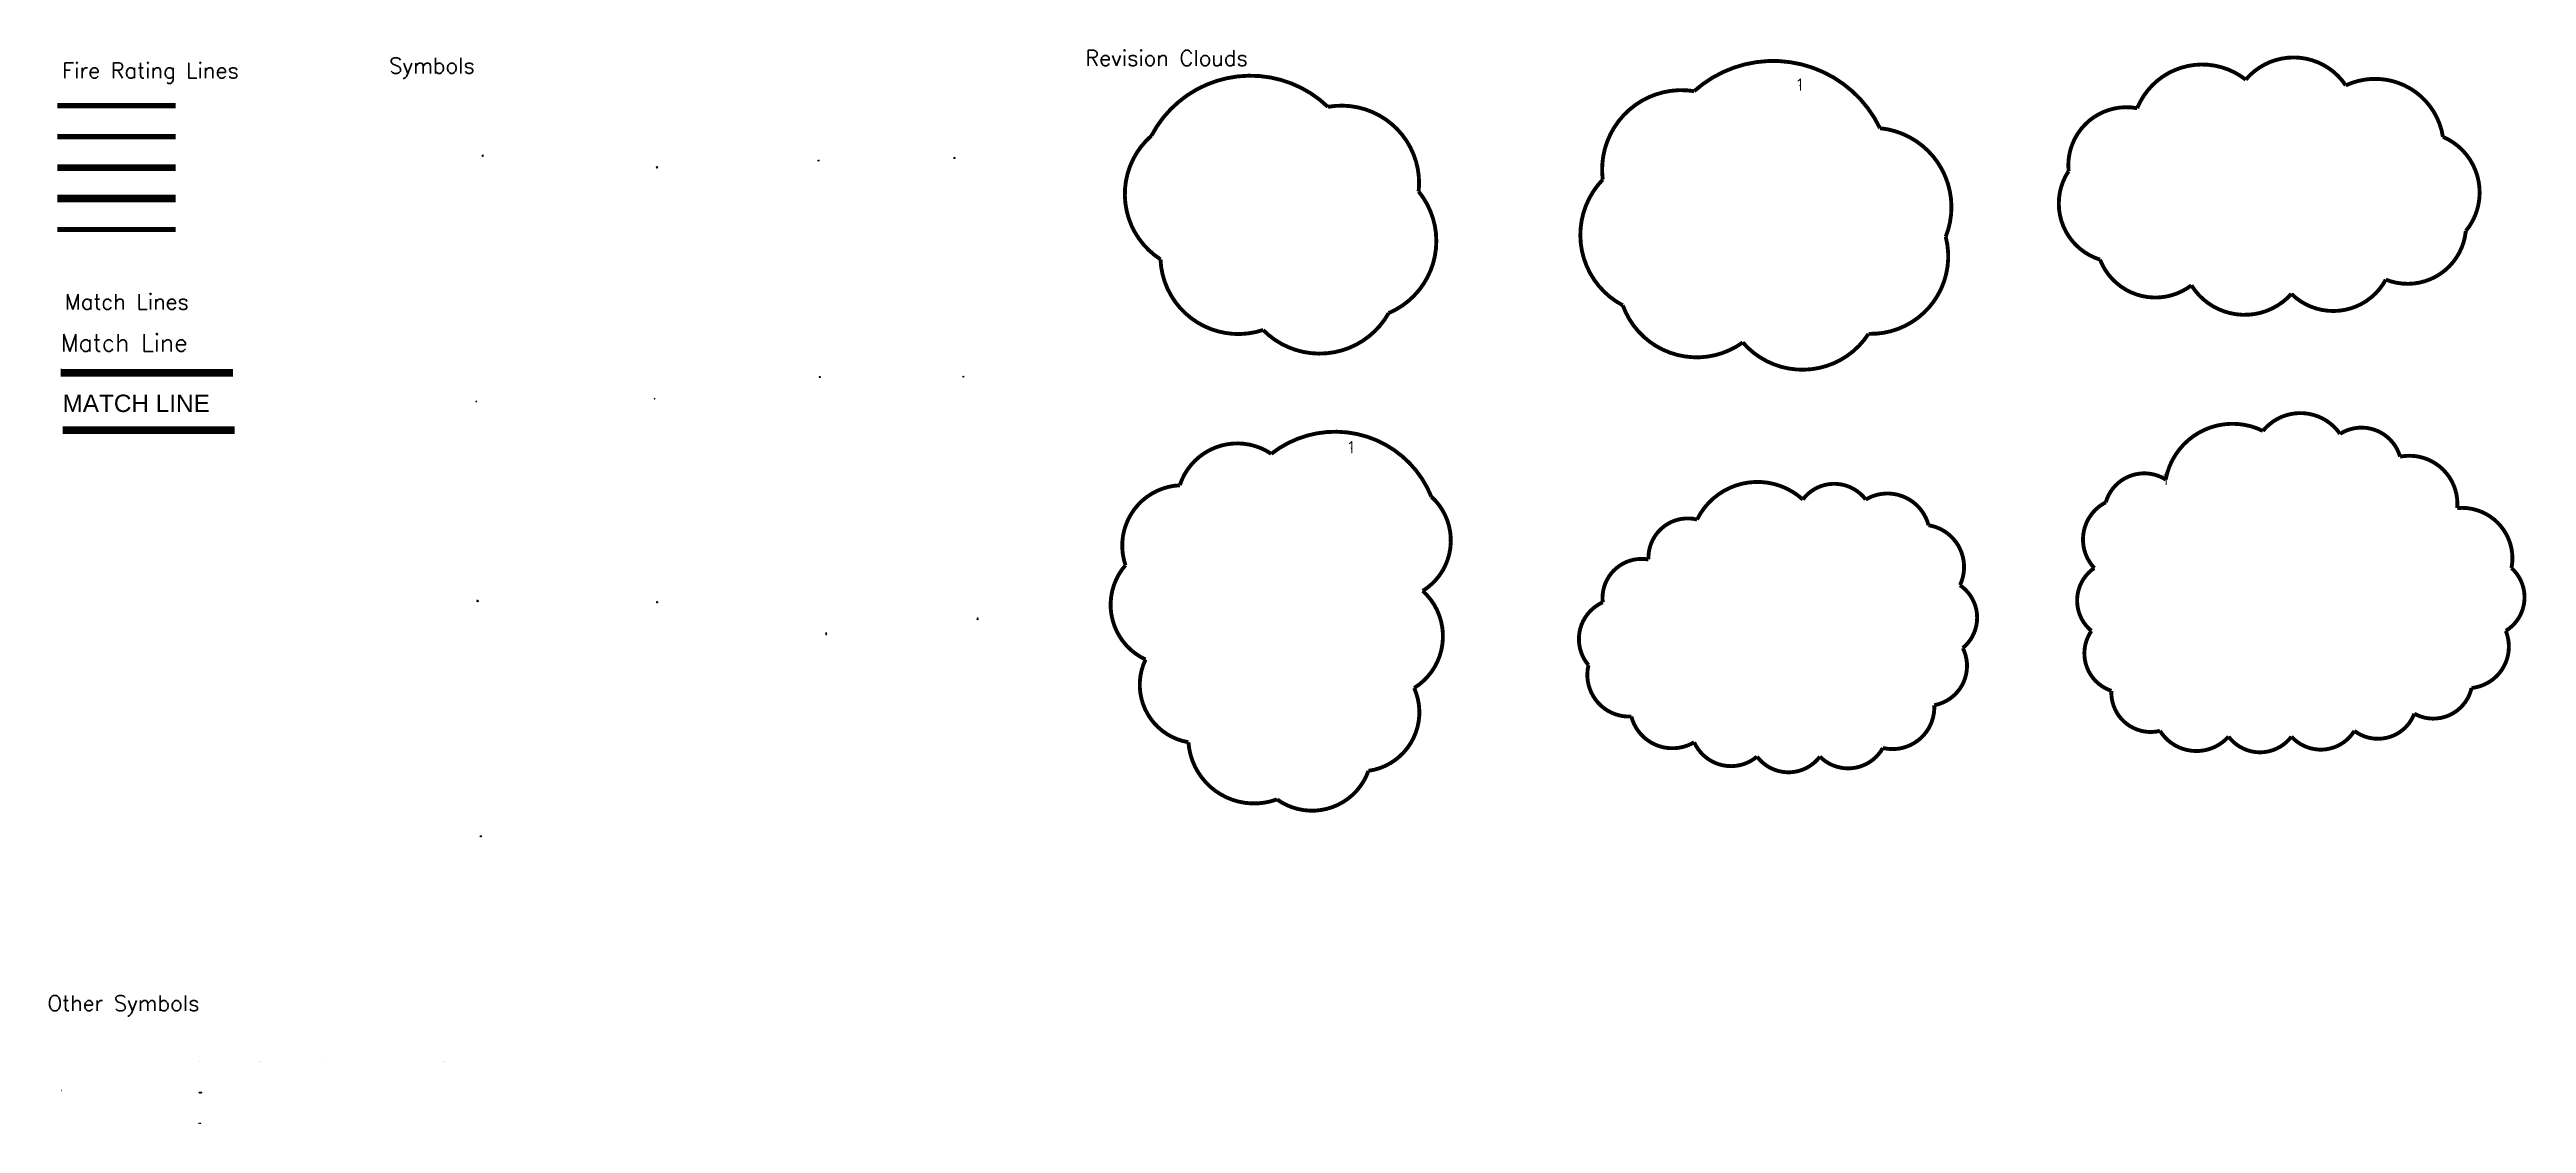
# Model space of a CAD drawing. Header units: inches. Extents: x 8 to 1929, y 1466 to 2299.
import ezdxf
from ezdxf.enums import TextEntityAlignment as Align

# ---------------------------------------------------------------- set-up
doc = ezdxf.new("R2010")
doc.units = ezdxf.units.IN
doc.header["$LTSCALE"] = 0.5
doc.header["$MEASUREMENT"] = 0
doc.set_wipeout_variables(frame=1)
for name, pattern in [('Aec_Match_Line', [1.375, 1.25, -0.125]), ('Aec_Rating_1Hr', [0.6499999999999999, 0.375, -0.1, 0.075, -0.1]), ('Aec_Rating_2Hr', [0.8999999999999999, 0.375, -0.125, 0.075, -0.125, 0.075, -0.125]), ('Aec_Rating_2Hr-Smoke', [1.0999999999999999, 0.375, -0.125, 0.075, -0.125, 0.075, -0.125, 0.075, -0.125]), ('Aec_Rating_4Hr', [1.2999999999999998, 0.375, -0.125, 0.075, -0.125, 0.075, -0.125, 0.075, -0.125, 0.075, -0.125]), ('Aec_Rating_Smoke', [0.175, 0.075, -0.1]), ('DASHED2', [0.375, 0.25, -0.125])]:
    doc.linetypes.add(name, pattern=pattern)
for name, color, linetype, lineweight in [('A-Anno-Note', 231, 'Continuous', 25), ('A-Anno-Revs', 71, 'Continuous', 25), ('A-Anno-Symb', 131, 'Continuous', 25), ('F-Wall-Fire', 152, 'DASHED2', 35), ('G-Anno-Ttlb', 213, 'Continuous', 50)]:
    doc.layers.add(name, color=color, linetype=linetype, lineweight=lineweight)
doc.styles.add('Aec_Match_Line_Swiss', font='swissek.ttf')
doc.styles.add('ISO', font='isocp.shx')
doc.styles.add('RomanS', font='romans.shx')

# ---------------------------------------------------------------- blocks, each defined once
blk = doc.blocks.new('Anno_Match_Line')
at = {"color": 0, "linetype": 'ByBlock', "lineweight": -2}
blk.add_line((3.581212638437137e-06, -1.824548229478751e-05), (3.000003581212638, -1.824548229478751e-05), dxfattribs=at)
at = {"color": 0, "linetype": 'ByBlock', "lineweight": -2, "style": 'RomanS'}
blk.add_attdef('MATCH_LINE', (3.581212638437137e-06, 1.499981754517705), '', height=1.5, dxfattribs=at)
blk = doc.blocks.new('Anno_North_A')
at = {"color": 0, "linetype": 'ByBlock', "lineweight": -2}
for p, q in [((-7.830845000000295, 0.820929999999862), (-5.7308450000005, 0.820929999999862)), ((-7.830845000000295, 0.4009300000001303), (-7.830845000000295, 0.820929999999862)), ((-6.570845000000531, 0.4009300000001303), (-7.830845000000295, 0.4009300000001303)), ((-7.830845000000295, -0.4390699999999015), (-6.570845000000531, 0.4009300000001303)), ((-5.7308450000005, 0.4009300000001303), (-6.990845000000263, -0.4390699999999015)), ((-5.7308450000005, 0.820929999999862), (-5.7308450000005, 0.4009300000001303)), ((-4.999995000000013, 0.8400000000000318), (-4.999995000000013, -0.8400000000000318)), ((-4.999995000000013, 0.8400000000000318), (1.639994999999885, 0.8400000000000318)), ((-1.300004999999942, 3.779999999999859), (-0.04000500000017837, 5.040000000000191)), ((1.639994999999885, 0.8400000000000318), (-1.300004999999942, 3.779999999999859)), ((-0.04000500000017837, 5.040000000000191), (4.999995000000013, 0)), ((4.999995000000013, 0), (-0.04000500000017837, -5.040000000000191)), ((-7.830845000000295, -0.8590699999996332), (-7.830845000000295, -0.4390699999999015)), ((-5.7308450000005, -0.8590699999996332), (-7.830845000000295, -0.8590699999996332)), ((-6.990845000000263, -0.4390699999999015), (-5.7308450000005, -0.4390699999999015)), ((-5.7308450000005, -0.4390699999999015), (-5.7308450000005, -0.8590699999996332)), ((1.639994999999885, -0.8400000000000318), (-4.999995000000013, -0.8400000000000318)), ((-1.300004999999942, -3.779999999999859), (1.639994999999885, -0.8400000000000318)), ((-0.04000500000017837, -5.040000000000191), (-1.300004999999942, -3.779999999999859))]:
    blk.add_line(p, q, dxfattribs=at)
blk = doc.blocks.new('Anno_North_B')
at = {"color": 0, "linetype": 'ByBlock', "lineweight": -2}
for p, q in [((-9.900305000000458, 0.8209300000004305), (-7.800305000000094, 0.8209300000004305)), ((-9.900305000000458, 0.4009300000001303), (-9.900305000000458, 0.8209300000004305)), ((-9.900305000000458, -0.439069999999333), (-8.640305000000126, 0.4009300000001303)), ((-8.640305000000126, 0.4009300000001303), (-9.900305000000458, 0.4009300000001303)), ((-7.800305000000094, 0.4009300000001303), (-9.060305000000426, -0.439069999999333)), ((-7.800305000000094, 0.8209300000004305), (-7.800305000000094, 0.4009300000001303)), ((-4.999995000000013, 0.8400000000000318), (-4.999995000000013, -0.8400000000000318)), ((-4.999995000000013, 0.8400000000000318), (1.639994999999885, 0.8400000000000318)), ((-1.300004999999942, 3.780000000000427), (-0.04000500000017837, 5.040000000000191)), ((1.639994999999885, 0.8400000000000318), (-1.300004999999942, 3.780000000000427)), ((-0.04000500000017837, 5.040000000000191), (4.999995000000013, 0)), ((4.999995000000013, 0), (-0.04000500000017837, -5.039999999999623)), ((-9.900305000000458, -0.8590699999996332), (-9.900305000000458, -0.439069999999333)), ((-7.800305000000094, -0.8590699999996332), (-9.900305000000458, -0.8590699999996332)), ((-9.060305000000426, -0.439069999999333), (-7.800305000000094, -0.439069999999333)), ((-7.800305000000094, -0.439069999999333), (-7.800305000000094, -0.8590699999996332)), ((1.639994999999885, -0.8400000000000318), (-4.999995000000013, -0.8400000000000318)), ((-1.300004999999942, -3.779999999999859), (1.639994999999885, -0.8400000000000318)), ((-0.04000500000017837, -5.039999999999623), (-1.300004999999942, -3.779999999999859))]:
    blk.add_line(p, q, dxfattribs=at)
blk.add_text('REF', height=1.05, rotation=270, dxfattribs=at).set_placement((-6.992255000000114, 0), align=Align.CENTER)
blk = doc.blocks.new('Anno_North_C')
at = {"color": 0, "linetype": 'ByBlock', "lineweight": -2}
for p, q in [((-4.166666666678793, 0), (4.166666666678793, 0)), ((4.166666666678793, 0), (0, 4.166666666642413)), ((4.166666666678793, 0), (0, -4.166666666642413))]:
    blk.add_line(p, q, dxfattribs=at)
blk.add_circle((0, 0), 4.1666666666625, dxfattribs=at)
at = {"color": 0, "linetype": 'ByBlock', "lineweight": -2, "style": 'ISO'}
blk.add_text('N', height=2.333333333331, rotation=270, dxfattribs=at).set_placement((5, 0), align=Align.CENTER)
blk = doc.blocks.new('Anno_North_D')
at = {"color": 0, "linetype": 'ByBlock', "lineweight": -2}
for p, q in [((-2.083333333321207, -3.608439182426082), (-2.083333333321207, 3.608439182426082)), ((4.166666666678793, 0), (-2.083333333321207, 3.608439182426082)), ((4.166666666678793, 0), (-2.083333333321207, -3.608439182426082))]:
    blk.add_line(p, q, dxfattribs=at)
blk.add_circle((0, 0), 4.1666666666625, dxfattribs=at)
at = {"color": 0, "linetype": 'ByBlock', "lineweight": -2, "style": 'RomanS'}
blk.add_text('N', height=2.333333333331, rotation=270, dxfattribs=at).set_placement((5, 0), align=Align.CENTER)
blk = doc.blocks.new('Anno_North_E')
at = {"color": 0, "linetype": 'ByBlock', "lineweight": -2}
for p, q in [((-1.666666666678793, 3.333333333321207), (-1.666666666678793, -3.333333333321207)), ((1.666666666678793, 3.333333333321207), (-1.666666666678793, 3.333333333321207)), ((1.666666666678793, 3.333333333321207), (1.666666666678793, 5)), ((1.666666666678793, 5), (2.333333333335759, 0)), ((2.333333333335759, 0), (1.666666666678793, -5)), ((-1.666666666678793, -3.333333333321207), (1.666666666678793, -3.333333333321207)), ((1.666666666678793, -5), (1.666666666678793, -3.333333333321207))]:
    blk.add_line(p, q, dxfattribs=at)
at = {"color": 0, "linetype": 'ByBlock', "lineweight": -2, "const_width": 0.0333333333333}
blk.add_lwpolyline([(3.333333333321207, 0.6666666666569654), (3.999999999978172, 0.6666666666569654), (3.333333333321207, -0.6666666666569654), (3.999999999978172, -0.6666666666569654)], dxfattribs=at)
at = {"color": 0, "linetype": 'ByBlock', "lineweight": -2}
for points in [[(1.666666666678793, 3.333333333321207), (1.666666666678793, 3.333333333321207), (-1.666666666678793, -3.333333333321207), (-1.666666666678793, 3.333333333321207)], [(-1.666666666678793, -3.333333333321207), (1.666666666678793, 3.333333333321207), (1.666666666678793, -3.333333333321207), (2.333333333335759, 0)], [(1.666666666678793, 5), (2.333333333335759, 0), (1.666666666678793, 3.333333333321207)], [(1.666666666678793, -3.333333333321207), (1.666666666678793, -5), (2.333333333335759, 0)]]:
    blk.add_solid(points, dxfattribs=at)
blk = doc.blocks.new('Anno_North_F')
at = {"color": 0, "linetype": 'ByBlock', "lineweight": -2}
for p, q in [((5.833333333321207, 0), (-2.36636971047119, 1.046770601315075)), ((-2.36636971047119, -1.046770601315075), (-2.36636971047119, 1.046770601315075)), ((5.833333333321207, 0), (-2.36636971047119, -1.046770601315075)), ((5.833333333321207, 0), (5.999999999985448, -0.3333333333284827)), ((-2.000000000007276, -1.333333333313931), (-2.36636971047119, -1.046770601315075)), ((5.999999999985448, -0.3333333333284827), (-2.000000000007276, -1.333333333313931))]:
    blk.add_line(p, q, dxfattribs=at)
blk.add_solid([(5.999999999985448, -0.3333333333284827), (5.833333333321207, 0), (-2.000000000007276, -1.333333333313931), (-2.36636971047119, -1.046770601315075)], dxfattribs=at)
blk = doc.blocks.new('Anno_North_G')
at = {"color": 0, "linetype": 'ByBlock', "lineweight": -2}
for p, q in [((5.502493333333405, 0.820930000016233), (7.602493333324674, 0.820930000016233)), ((5.502493333333405, 0.4009300000034273), (5.502493333333405, 0.820930000016233)), ((6.762493333342718, 0.4009300000034273), (5.502493333333405, 0.4009300000034273)), ((5.502493333333405, -0.4390699999930803), (6.762493333342718, 0.4009300000034273)), ((7.602493333324674, 0.4009300000034273), (6.342493333329912, -0.4390699999930803)), ((7.602493333324674, 0.820930000016233), (7.602493333324674, 0.4009300000034273)), ((5.502493333333405, -0.859070000005886), (5.502493333333405, -0.4390699999930803)), ((7.602493333324674, -0.859070000005886), (5.502493333333405, -0.859070000005886)), ((6.342493333329912, -0.4390699999930803), (7.602493333324674, -0.4390699999930803)), ((7.602493333324674, -0.4390699999930803), (7.602493333324674, -0.859070000005886))]:
    blk.add_line(p, q, dxfattribs=at)
at = {"color": 0, "linetype": 'ByBlock', "lineweight": -2, "const_width": 0.08333333333324999}
for points in [[(-5, 0), (3, 0)], [(0, 5), (0, -5)], [(3, 0), (3, 1.333333333313931), (4.166666666686069, 0), (3, -1.333333333313931), (3, 0)]]:
    blk.add_lwpolyline(points, dxfattribs=at)
at = {"color": 0, "linetype": 'ByBlock', "lineweight": -2}
blk.add_circle((0, 0), 4.1666666666625, dxfattribs=at)
blk = doc.blocks.new('Anno_North_H')
at = {"color": 0, "linetype": 'ByBlock', "lineweight": -2}
for p, q in [((5.502493333333405, 0.820930000016233), (7.602493333324674, 0.820930000016233)), ((5.502493333333405, 0.4009300000034273), (5.502493333333405, 0.820930000016233)), ((6.762493333342718, 0.4009300000034273), (5.502493333333405, 0.4009300000034273)), ((5.502493333333405, -0.4390699999930803), (6.762493333342718, 0.4009300000034273)), ((7.602493333324674, 0.4009300000034273), (6.342493333329912, -0.4390699999930803)), ((7.602493333324674, 0.820930000016233), (7.602493333324674, 0.4009300000034273)), ((5.502493333333405, -0.859070000005886), (5.502493333333405, -0.4390699999930803)), ((7.602493333324674, -0.859070000005886), (5.502493333333405, -0.859070000005886)), ((6.342493333329912, -0.4390699999930803), (7.602493333324674, -0.4390699999930803)), ((7.602493333324674, -0.4390699999930803), (7.602493333324674, -0.859070000005886))]:
    blk.add_line(p, q, dxfattribs=at)
at = {"color": 0, "linetype": 'ByBlock', "lineweight": -2, "const_width": 0.08333333333324999}
for points in [[(-5, 0), (3, 0)], [(0, 5), (0, -5)], [(3, 0), (3, 1.333333333313931), (4.166666666686069, 0), (3, -1.333333333313931), (3, 0)]]:
    blk.add_lwpolyline(points, dxfattribs=at)
at = {"color": 0, "linetype": 'ByBlock', "lineweight": -2}
blk.add_circle((0, 0), 2.357022603952801, dxfattribs=at)
blk = doc.blocks.new('Anno_North_J')
at = {"linetype": 'ByBlock', "lineweight": -2}
h = blk.add_hatch(color=0, dxfattribs=at)
h.paths.add_polyline_path([(-4.166666666678793, 0), (-4.678556282560749, 0, 1), (4.678556282560749, 0), (4.166666666678793, 0, -1)])
h.paths.add_polyline_path([(1.414213562347868, 0), (2.000000000007276, 0, 1), (-2.000000000007276, 0), (-1.414213562347868, 0, -1)])
at = {"color": 0, "linetype": 'ByBlock', "lineweight": -2}
for p, q in [((-4.678556282524369, 0), (-5.666666666656965, 0)), ((-4.678556282524369, 0), (-4.166666666678793, 0)), ((-3.308238873541995, 3.308238873541995), (-4.006938426718989, 4.006938426718989)), ((-1.414213562384248, 0), (-2.000000000007276, 0)), ((-1.414213562384248, 0), (1.414213562384248, 0)), ((1.414213562384248, 0), (-1.414213562384248, 0)), ((-0.9999999999854481, 1.000000000021828), (0.9999999999854481, -1.000000000021828)), ((-0.9999999999854481, -1.000000000021828), (0.9999999999854481, 1.000000000021828)), ((0.9999999999854481, -1.000000000021828), (-0.9999999999854481, 1.000000000021828)), ((0.9999999999854481, 1.000000000021828), (-0.9999999999854481, -1.000000000021828)), ((0, 4.678556282560749), (0, 5.666666666656965)), ((0, 1.414213562347868), (0, -1.414213562347868)), ((0, -1.414213562347868), (0, 1.414213562347868)), ((1.414213562384248, 0), (2.000000000007276, 0)), ((3.308238873541995, 3.308238873541995), (4.006938426718989, 4.006938426718989)), ((4.678556282524369, 0), (4.166666666678793, 0)), ((4.678556282524369, 0), (5.666666666656965, 0)), ((6.16915999999037, 0.4009299999961513), (6.16915999999037, 0.820930000008957)), ((6.16915999999037, 0.820930000008957), (8.269159999981639, 0.820930000008957)), ((7.429159999992407, 0.4009299999961513), (6.16915999999037, 0.4009299999961513)), ((6.16915999999037, -0.4390699999930803), (7.429159999992407, 0.4009299999961513)), ((8.269159999981639, 0.4009299999961513), (7.009159999979602, -0.4390699999930803)), ((8.269159999981639, 0.820930000008957), (8.269159999981639, 0.4009299999961513)), ((8.66666666664969, 0), (9.833333333335759, 0)), ((-3.308238873541995, -3.308238873541995), (-4.006938426718989, -4.006938426718989)), ((0, -4.678556282560749), (0, -5.666666666656965)), ((3.308238873541995, -3.308238873541995), (4.006938426718989, -4.006938426718989)), ((6.16915999999037, -0.859070000005886), (6.16915999999037, -0.4390699999930803)), ((8.269159999981639, -0.859070000005886), (6.16915999999037, -0.859070000005886)), ((7.009159999979602, -0.4390699999930803), (8.269159999981639, -0.4390699999930803)), ((8.269159999981639, -0.4390699999930803), (8.269159999981639, -0.859070000005886))]:
    blk.add_line(p, q, dxfattribs=at)
for radius in [4.678556282560749, 4.166666666678793, 2.000000000007276, 1.414213562347868]:
    blk.add_circle((0, 0), radius, dxfattribs=at)
for points in [[(-6.666666666642413, 0), (-5.499999999992724, 0.3333333333284827), (-5.666666666656965, 0)], [(-5.499999999992724, -0.3333333333284827), (-5.666666666656965, 0), (-6.666666666642413, 0)], [(-4.166666666678793, 0), (-3.499999999985448, 0.6666666666569654), (-3.499999999985448, -0.6666666666569654)], [(-2.946278254930803, 2.946278254930803), (-2.003469213377684, 2.946278254930803), (-2.946278254930803, 2.003469213341305)], [(0, 4.166666666678793), (0.6666666666569654, 3.500000000021828), (-0.6666666666569654, 3.500000000021828)], [(-0.3333333333284827, 5.499999999992724), (0, 5.666666666656965), (0, 6.666666666678793)], [(0, 6.666666666678793), (0.3333333333284827, 5.499999999992724), (0, 5.666666666656965)], [(2.946278254930803, 2.946278254930803), (2.946278254930803, 2.003469213341305), (2.003469213377684, 2.946278254930803)], [(4.166666666678793, 0), (3.499999999985448, -0.6666666666569654), (3.499999999985448, 0.6666666666569654)], [(12.5, 0), (10.16666666666424, 0.8333333333212067), (9.833333333335759, 0)], [(9.833333333335759, 0), (10.16666666666424, -0.8333333333212067), (12.5, 0)], [(-2.946278254930803, -2.946278254930803), (-2.946278254930803, -2.003469213341305), (-2.003469213377684, -2.946278254930803)], [(0, -4.166666666678793), (-0.6666666666569654, -3.500000000021828), (0.6666666666569654, -3.500000000021828)], [(0, -6.666666666678793), (-0.3333333333284827, -5.499999999992724), (0, -5.666666666656965)], [(0.3333333333284827, -5.499999999992724), (0, -5.666666666656965), (0, -6.666666666678793)], [(2.946278254930803, -2.946278254930803), (2.003469213377684, -2.946278254930803), (2.946278254930803, -2.003469213341305)]]:
    blk.add_solid(points, dxfattribs=at)
at = {"color": 0, "linetype": 'ByBlock', "lineweight": -2, "style": 'RomanS'}
for s, rotation, p in [('S', 270, (-3.333333333321207, 0)), ('SW', 45, (-2.003469213377684, 2.003469213341305)), ('NW', 315, (2.003469213377684, 2.003469213341305)), ('N', 270, (2.833333333328483, 0)), ('SE', 135, (-2.000000000007276, -2.000000000007276)), ('E', 180, (0, -2.666666666664241)), ('NE', 225, (2.000000000007276, -2.000000000007276))]:
    blk.add_text(s, height=0.4999999999995, rotation=rotation, dxfattribs=at).set_placement(p, align=Align.CENTER)
blk.add_text('W', height=0.4999999999995, dxfattribs=at).set_placement((0, 2.833333333328483), align=Align.CENTER)
blk = doc.blocks.new('Anno_North_I')
at = {"color": 0, "linetype": 'ByBlock', "lineweight": -2}
for p, q in [((-4.033036377106328, -1.046770601329627), (-4.033036377106328, 1.046770601387834)), ((4.166666666686069, 2.91038304567337e-11), (-4.033036377106328, 1.046770601387834)), ((4.166666666686069, 2.91038304567337e-11), (-4.033036377106328, -1.046770601329627)), ((4.835826666676439, 0.4009300000325311), (4.835826666676439, 0.820930000016233)), ((4.835826666676439, 0.820930000016233), (6.93582666668226, 0.820930000016233)), ((6.095826666685753, 0.4009300000325311), (4.835826666676439, 0.4009300000325311)), ((4.835826666676439, -0.4390699999639764), (6.095826666685753, 0.4009300000325311)), ((6.93582666668226, 0.4009300000325311), (5.675826666672947, -0.4390699999639764)), ((6.93582666668226, 0.820930000016233), (6.93582666668226, 0.4009300000325311)), ((4.835826666676439, -0.8590699999767821), (4.835826666676439, -0.4390699999639764)), ((6.93582666668226, -0.8590699999767821), (4.835826666676439, -0.8590699999767821)), ((5.675826666672947, -0.4390699999639764), (6.93582666668226, -0.4390699999639764)), ((6.93582666668226, -0.4390699999639764), (6.93582666668226, -0.8590699999767821))]:
    blk.add_line(p, q, dxfattribs=at)
blk.add_circle((0, 2.91038304567337e-11), 4.1666666666625, dxfattribs=at)
blk.add_solid([(4.166666666686069, 2.91038304567337e-11), (-4.033036377106328, 1.046770601387834), (-4.033036377106328, -1.046770601329627)], dxfattribs=at)
blk = doc.blocks.new('Anno_North_K')
at = {"color": 0, "linetype": 'ByBlock', "lineweight": -2}
for p, q in [((-0.8333333333393966, 0.499999999992724), (-6.666666666660603, 0)), ((-0.8333333333393966, -0.499999999992724), (-6.666666666660603, 0)), ((0, 0), (-3.53553390592424, 3.53553390592424)), ((-3.53553390592424, 3.53553390592424), (-0.8333333333393966, 0.499999999992724)), ((0, 0), (-3.53553390592424, 3.53553390592424)), ((-3.53553390592424, 3.53553390592424), (-0.499999999992724, 0.8333333333393966)), ((0, 0), (-3.53553390592424, -3.53553390592424)), ((0, 0), (-3.53553390592424, -3.53553390592424)), ((-0.8333333333393966, 0.499999999992724), (0, 0)), ((-0.8333333333393966, -0.499999999992724), (0, 0)), ((-0.8333333333393966, -0.499999999992724), (0, 0)), ((-0.499999999992724, 0.8333333333393966), (0, 6.666666666660603)), ((-0.499999999992724, 0.8333333333393966), (0, 0)), ((-0.499999999992724, 0.8333333333393966), (0, 0)), ((-0.499999999992724, -0.8333333333393966), (0, 0)), ((0.499999999992724, 0.8333333333393966), (0, 6.666666666660603)), ((0, 0), (3.53553390592424, 3.53553390592424)), ((0, 0), (3.53553390592424, 3.53553390592424)), ((0.499999999992724, 0.8333333333393966), (0, 0)), ((0.8333333333393966, 0.499999999992724), (0, 0)), ((0.8333333333393966, 0.499999999992724), (0, 0)), ((0.8333333333393966, 0.499999999992724), (0, 0)), ((0, 0), (11.6666666666606, 0)), ((0, 0), (3.53553390592424, -3.53553390592424)), ((0, 0), (3.53553390592424, -3.53553390592424)), ((0, 0), (0, 0)), ((0, 0), (0, 0)), ((0, 0), (0, 0)), ((0, 0), (0, 0)), ((0, 0), (0, 0)), ((0, 0), (0, 0)), ((0, 0), (0, 0)), ((0, 0), (0, 0)), ((0.499999999992724, -0.8333333333393966), (0, 0)), ((0, 0), (0, 0)), ((0, 0), (0, 0)), ((0, 0), (0, 0)), ((0, 0), (0, 0)), ((0.499999999992724, -0.8333333333393966), (0, 0)), ((0, 0), (0, 0)), ((0, 0), (0, 0)), ((0, 0), (0, 0)), ((0, 0), (0, 0)), ((0.8333333333393966, -0.499999999992724), (0, 0)), ((3.53553390592424, 3.53553390592424), (0.499999999992724, 0.8333333333393966)), ((3.53553390592424, 3.53553390592424), (0.8333333333393966, 0.499999999992724)), ((11.6666666666606, 0), (0.8333333333393966, 0.499999999992724)), ((12.79289124759089, 0.4148658314989007), (12.79289124759089, 0.8348658315117063)), ((12.79289124759089, 0.8348658315117063), (14.89289124758216, 0.8348658315117063)), ((14.05289124759292, 0.4148658314989007), (12.79289124759089, 0.4148658314989007)), ((12.79289124759089, -0.4251341684903309), (14.05289124759292, 0.4148658314989007)), ((14.89289124758216, 0.4148658314989007), (13.63289124758012, -0.4251341684903309)), ((14.89289124758216, 0.8348658315117063), (14.89289124758216, 0.4148658314989007)), ((-3.53553390592424, -3.53553390592424), (-0.8333333333393966, -0.499999999992724)), ((-3.53553390592424, -3.53553390592424), (-0.499999999992724, -0.8333333333393966)), ((-0.499999999992724, -0.8333333333393966), (0, -6.666666666660603)), ((0.499999999992724, -0.8333333333393966), (0, -6.666666666660603)), ((3.53553390592424, -3.53553390592424), (0.499999999992724, -0.8333333333393966)), ((3.53553390592424, -3.53553390592424), (0.8333333333393966, -0.499999999992724)), ((12.79289124759089, -0.8451341685031366), (12.79289124759089, -0.4251341684903309)), ((14.89289124758216, -0.8451341685031366), (12.79289124759089, -0.8451341685031366)), ((13.63289124758012, -0.4251341684903309), (14.89289124758216, -0.4251341684903309)), ((14.89289124758216, -0.4251341684903309), (14.89289124758216, -0.8451341685031366))]:
    blk.add_line(p, q, dxfattribs=at)
for points in [[(-6.666666666660603, 0), (0, 0), (-0.8333333333393966, -0.499999999992724)], [(-3.53553390592424, 3.53553390592424), (0, 0), (-0.499999999992724, 0.8333333333393966)], [(-3.53553390592424, -3.53553390592424), (0, 0), (-0.8333333333393966, -0.499999999992724)], [(0, 6.666666666660603), (0, 0), (-0.499999999992724, 0.8333333333393966)], [(3.53553390592424, 3.53553390592424), (0, 0), (0.8333333333393966, 0.499999999992724)], [(0, 0), (11.6666666666606, 0), (0.8333333333393966, -0.499999999992724)], [(0, -6.666666666660603), (0, 0), (0.499999999992724, -0.8333333333393966)], [(3.53553390592424, -3.53553390592424), (0, 0), (0.499999999992724, -0.8333333333393966)]]:
    blk.add_solid(points, dxfattribs=at)
blk = doc.blocks.new('Anno_North_L')
at = {"color": 0, "linetype": 'ByBlock', "lineweight": -2}
for p, q in [((13.33333333332121, 0), (-5, 2.333333333335759)), ((-5, 2.333333333335759), (-4.166666666678793, 0)), ((13.33333333332121, 0), (-5, -2.333333333335759)), ((-5, -2.333333333335759), (-4.166666666678793, 0))]:
    blk.add_line(p, q, dxfattribs=at)
at = {"color": 0, "linetype": 'ByBlock', "lineweight": -2, "const_width": 0.04999999999995}
for points in [[(-5, 0), (-3.999999999978172, 0)], [(0, 5), (0, 1.999999999970896)], [(0, 1.999999999970896), (0, 1.666666666642413)], [(0, -1.999999999970896), (0, -1.666666666642413)], [(0, -1.999999999970896), (0, -5)]]:
    blk.add_lwpolyline(points, dxfattribs=at)
at = {"color": 0, "linetype": 'ByBlock', "lineweight": -2}
blk.add_lwpolyline([(2.209992653406516, 1.131914983852766), (-1.93823753252218, 1.685157222600537), (-1.93823753252218, 1.23334275202069), (1.630557363278058, 0.7970424716768321), (-1.93823753252218, -1.265467928897124), (-1.93823753252218, -1.689620214456227), (2.209992653406516, -1.18248149559804), (2.209992653406516, -0.8007015538169071), (-1.075532782851951, -1.1981249271048), (2.209992653406516, 0.6736861055105692), (2.209992653406516, 1.131914983852766)], dxfattribs=at)
for start, end in [(16.5761403357974, 148.9174704387736), (211.0825295612264, 343.4238596642026)]:
    blk.add_arc((0, 0), 4.1666666666625, start, end, dxfattribs=at)
for points in [[(-5, 2.333333333335759), (-1.93823753252218, 1.685157222600537), (13.33333333332121, 0), (2.209992653406516, 1.131914983852766)], [(-5, 2.333333333335759), (-4.166666666678793, 0), (-1.93823753252218, 1.685157222600537), (-1.93823753252218, 1.23334275202069)], [(-5, -2.333333333335759), (-1.93823753252218, -1.689620214456227), (13.33333333332121, 0), (2.209992653406516, -1.18248149559804)], [(-4.166666666678793, 0), (-1.93823753252218, -1.265467928897124), (-5, -2.333333333335759), (-1.93823753252218, -1.689620214456227)], [(-1.93823753252218, 1.23334275202069), (1.630557363278058, 0.7970424716768321), (-4.166666666678793, 0), (-1.93823753252218, -1.265467928897124)], [(13.33333333332121, 0), (2.209992653406516, 0.6736861055105692), (-1.075532782851951, -1.1981249271048), (2.209992653406516, -0.8007015538169071)], [(2.209992653406516, 0.6736861055105692), (-1.075532782851951, -1.1981249271048), (2.209992653406516, -0.8007015538169071)], [(13.33333333332121, 0), (2.209992653406516, 1.131914983852766), (2.209992653406516, 0.6736861055105692)], [(13.33333333332121, 0), (2.209992653406516, -0.8007015538169071), (2.209992653406516, -1.18248149559804)]]:
    blk.add_solid(points, dxfattribs=at)
blk = doc.blocks.new('Anno_North_M')
at = {"linetype": 'ByBlock', "lineweight": -2}
blk.add_hatch(color=0, dxfattribs=at).paths.add_polyline_path([(4.983974317750845, -0.3999999999999924, 0.02002407067126584), (5, -9.18454765366783e-16), (0, 0), (-7.347638122934106e-17, -0.3999999999999915)])
at = {"color": 0, "linetype": 'ByBlock', "lineweight": -2}
for p, q in [((5, -9.18454765366783e-16), (-5, 9.18454765366783e-16)), ((9.18454765366783e-16, 5), (-9.18454765366783e-16, -5))]:
    blk.add_line(p, q, dxfattribs=at)
blk.add_circle((0, 0), 5, dxfattribs=at)
for points in [[(7.534200000000002, 1.259829999999987), (7.534200000000002, 0.6562399999999954), (5.534200000000009, 1.259829999999988), (5.534200000000009, 0.6562399999999958)], [(5.534200000000009, -0.5187100000000033), (5.534200000000009, -1.303557422680427), (7.534200000000002, 1.087506494845356), (7.534200000000002, 0.2926899999999918)], [(5.594200000000011, -0.5187100000000033), (5.534200000000009, -0.5187100000000033), (5.594200000000011, -1.463090000000006), (5.534200000000009, -1.468490000000005)], [(5.534200000000009, -0.8748100000000046), (5.534200000000009, -1.468490000000005), (7.534200000000002, -0.8748100000000051), (7.534200000000002, -1.468490000000006)]]:
    blk.add_solid(points, dxfattribs=at)
blk = doc.blocks.new('Anno_Datum')
at = {"linetype": 'ByBlock', "lineweight": -2}
h = blk.add_hatch(dxfattribs=at)
h.set_pattern_fill('_USER', color=0, scale=0.008, angle=-90.00000000000001, style=0, pattern_type=0)
h.set_pattern_definition([(270, (0, 0), (0.008, -1.469527624586853e-18), [])])
h.paths.add_polyline_path([(0, 0), (0, 0.500000000000016, 0.4142135623730951), (-0.500000000000016, 9.184547653668123e-17)])
h.paths.add_polyline_path([(0.500000000000016, -9.184547653668123e-17), (0, 0), (0, -0.500000000000016, 0.4142135623730951)])
at = {"color": 0, "linetype": 'ByBlock', "lineweight": -2}
for p, q in [((-0.75, 0), (0.75, 0)), ((0, 0.75), (0, -0.75)), ((0, 0), (0.5, 0)), ((0, 0), (0.5, 0))]:
    blk.add_line(p, q, dxfattribs=at)
blk.add_circle((0, 0), 0.500000000000016, dxfattribs=at)
blk = doc.blocks.new('Anno_Revision_A')
at = {"color": 0, "linetype": 'ByBlock'}
blk.add_wipeout([(1.7320508075688825, -1), (3.84592537276714e-16, 2), (-1.732050807568882, -1)], dxfattribs=at)
at = {"color": 0, "linetype": 'ByBlock', "lineweight": -2}
blk.add_lwpolyline([(1.732050807568882, -1), (0, 2), (-1.732050807568882, -1)], close=True, dxfattribs=at)
at = {"color": 0, "linetype": 'ByBlock', "lineweight": -2, "style": 'RomanS'}
blk.add_attdef('REVISION', text='', height=1, dxfattribs=at).set_placement((0, 0.05772540302618268), align=Align.MIDDLE)
blk = doc.blocks.new('Anno_Bar_Scale_I')
at = {"color": 0, "linetype": 'ByBlock', "lineweight": -2, "const_width": 0.01}
for points in [[(0, -0.125), (0, 0.125)], [(2, 0.125), (2, -0.125)]]:
    blk.add_lwpolyline(points, dxfattribs=at)
at = {"color": 0, "linetype": 'ByBlock', "lineweight": -2}
for points in [[(0, -0.125), (0.125, -0.125), (0.125, 0), (0, 0)], [(0.125, 0), (0.25, 0), (0.25, 0.125), (0.125, 0.125)], [(0.25, -0.125), (0.5, -0.125), (0.5, 0), (0.25, 0)], [(0.5, 0), (1, 0), (1, 0.125), (0.5, 0.125)], [(1, -0.125), (2, -0.125), (2, 0), (1, 0)]]:
    blk.add_lwpolyline(points, close=True, dxfattribs=at)
for points in [[(0, 0), (0.125, 0), (0, -0.125), (0.125, -0.125)], [(0.125, 0.125), (0.25, 0.125), (0.125, 0), (0.25, 0)], [(0.25, 0), (0.5, 0), (0.25, -0.125), (0.5, -0.125)], [(0.5, 0.125), (1, 0.125), (0.5, 0), (1, 0)], [(1, 0), (2, 0), (1, -0.125), (2, -0.125)]]:
    blk.add_solid(points, dxfattribs=at)
at = {"color": 0, "linetype": 'ByBlock', "lineweight": -2, "style": 'RomanS'}
for tag, p in [('0', (0, 0.25)), ('1', (0.5, 0.25)), ('2', (1, 0.25)), ('3', (2, 0.25))]:
    blk.add_attdef(tag, text='', height=0.09375, dxfattribs=at).set_placement(p, align=Align.CENTER)
blk.add_attdef('SC', text='', height=0.125, dxfattribs=at).set_placement((-0.005425281037787503, -0.25), align=Align.TOP_LEFT)
blk = doc.blocks.new('Aec_Match_Line_Swiss')
at = {"layer": 'A-Anno-Note', "color": 0, "linetype": 'ByBlock', "lineweight": -2, "style": 'Aec_Match_Line_Swiss'}
blk.add_attdef('MATCH_LINE', (3.581212638437137e-06, 1.499981754517705), '', height=1.5, dxfattribs=at)

msp = doc.modelspace()

# ---------------------------------------------------------------- linework, layer by layer
at = {"layer": 'A-Anno-Note', "linetype": 'Aec_Match_Line', "const_width": 6, "flags": 128}
for points in [[(16.98920912871654, 2047.972438507765), (150.5517091287165, 2047.972438507765)], [(18.37499952632288, 2003.437498783355), (151.9374995263229, 2003.437498783355)]]:
    msp.add_lwpolyline(points, dxfattribs=at)
at = {"layer": 'A-Anno-Revs', "const_width": 3}
for points in [[(1283.8125, 2266.375, 0.5), (1212.875, 2197.75, 0.5), (1228.4375, 2100.25, 0.5), (1321.5, 2071.5, 0.5), (1419, 2078.125, 0.5), (1478.875, 2153.4375, 0.5), (1427.875, 2237.625, 0.5)], [(1789.125, 2270.8125, 0.5), (1711.5625, 2275.25, 0.5), (1627.375, 2253.125, 0.5), (1574.1875, 2204.375, 0.5), (1598.5625, 2135.6875, 0.5), (1669.4375, 2115.75, 0.5), (1747, 2109.125, 0.5), (1820.1875, 2120.1875, 0.5), (1882.25, 2157.875, 0.5), (1864.5, 2230.9375, 0.5)], [(862.875, 2231.8125, 0.5), (869.875, 2135.9375, 0.5), (949.5, 2081.125, 0.5), (1046.875, 2094.25, 0.5), (1070.125, 2188.5, 0.5), (999.75, 2254.1875, 0.5)], [(1649.5, 1965.125, 0.5), (1603, 1947.4375, 0.5), (1594.125, 1896.5, 0.5), (1591.875, 1847.75, 0.5), (1607.375, 1801.25, 0.5), (1645.0625, 1770.1875, 0.5), (1698.25, 1765.75, 0.5), (1747, 1765.75, 0.5), (1795.8125, 1770.1875, 0.5), (1842.3125, 1783.5, 0.5), (1886.6875, 1803.4375, 0.5), (1913.25, 1847.75, 0.5), (1917.6875, 1896.5, 0.5), (1875.5625, 1943, 0.5), (1831.25, 1982.875, 0.5), (1784.6875, 2000.5625, 0.5), (1724.875, 2002.8125, 0.5)], [(955.8125, 1985.0625, 0.5), (884.875, 1960.6875, 0.5), (842.75, 1898.6875, 0.5), (858.3125, 1825.5625, 0.5), (891.5625, 1761.375, 0.5), (960.25, 1717.0625, 0.5), (1031.1875, 1739.1875, 0.5), (1066.625, 1803.4375, 0.5), (1073.25, 1878.75, 0.5), (1079.9375, 1951.875, 0.5)], [(1286.0625, 1934.125, 0.5), (1248.375, 1903.125, 0.5), (1212.875, 1869.875, 0.5), (1201.8125, 1821.1875, 0.5), (1235.0625, 1781.3125, 0.5), (1283.8125, 1761.375, 0.5), (1332.5625, 1750.25, 0.5), (1381.3125, 1750.25, 0.5), (1430.125, 1756.9375, 0.5), (1470, 1790.125, 0.5), (1492.125, 1834.4375, 0.5), (1489.9375, 1883.1875, 0.5), (1465.5625, 1929.6875, 0.5), (1416.8125, 1949.625, 0.5), (1368.0625, 1949.625, 0.5)]]:
    msp.add_lwpolyline(points, format="xyb", close=True, dxfattribs=at)
at = {"layer": 'F-Wall-Fire', "linetype": 'Aec_Rating_1Hr', "const_width": 4, "flags": 128}
msp.add_lwpolyline([(14.35667612370526, 2255.03971827718), (106.1066761237053, 2255.03971827718)], dxfattribs=at)
at = {"layer": 'F-Wall-Fire', "linetype": 'Aec_Rating_2Hr', "const_width": 4, "flags": 128}
msp.add_lwpolyline([(14.35667612370526, 2231.03971827718), (106.1066761237053, 2231.03971827718)], dxfattribs=at)
at = {"layer": 'F-Wall-Fire', "linetype": 'Aec_Rating_2Hr-Smoke', "const_width": 5, "flags": 128}
msp.add_lwpolyline([(14.35667612370526, 2207.03971827718), (106.1066761237053, 2207.03971827718)], dxfattribs=at)
at = {"layer": 'F-Wall-Fire', "linetype": 'Aec_Rating_4Hr', "const_width": 6, "flags": 128}
msp.add_lwpolyline([(14.35667612370526, 2183.03971827718), (106.1066761237053, 2183.03971827718)], dxfattribs=at)
at = {"layer": 'F-Wall-Fire', "linetype": 'Aec_Rating_Smoke', "const_width": 4, "flags": 128}
msp.add_lwpolyline([(14.35667612370526, 2159.03971827718), (106.1066761237053, 2159.03971827718)], dxfattribs=at)

# ---------------------------------------------------------------- block references
at = {"layer": 'A-Anno-Note', "rotation": 89.99999999999999}
for name, p, xscale, yscale, zscale in [('Anno_North_A', (344.25, 2216.5), 0.09375000000000007, 0.09375000000000007, 0.09375000000000007), ('Anno_North_C', (604.6875, 2212.5625), 0.09375, 0.09375, 0.09375), ('Anno_North_D', (710.0625, 2214.5), 0.09375, 0.09375, 0.09375), ('Anno_North_B', (479.4375, 2207.5625), 0.09375, 0.09375, 0.09375), ('Anno_North_G', (605.6875, 2044.625), 0.09375, 0.09375, 0.09375), ('Anno_North_H', (717, 2044.625), 0.09375, 0.09375, 0.09375), ('Anno_North_E', (339.3125, 2025.75), 0.09375, 0.09375, 0.09375), ('Anno_North_F', (477.4375, 2027.75), 0.09375, 0.09375, 0.09375), ('Anno_North_J', (340.3125, 1870.8125), 0.09375, 0.09375, 0.09375), ('Anno_North_I', (479.4375, 1869.8125), 0.09375, 0.09375, 0.09375), ('Anno_North_K', (610.625, 1845), 0.09375, 0.09375, 0.09375), ('Anno_North_L', (727.9375, 1856.875), 0.09375, 0.09375, 0.09375), ('Anno_North_M', (342.8125, 1688.4375), 0.09375, 0.09375, 0.09375)]:
    msp.add_blockref(name, p, dxfattribs=dict(at, xscale=xscale, yscale=yscale, zscale=zscale))
at = {"layer": 'A-Anno-Note'}
ref = msp.add_blockref('Anno_Match_Line', (16.98920912871654, 2050.972438507765), dxfattribs=dict(at, xscale=0.09375, yscale=0.09375, zscale=0.09375))
ref.add_attrib('MATCH_LINE', 'Match Line', (16.98924135963028, 2064.472274298425), dxfattribs={"layer": '0', "color": 0, "linetype": 'ByBlock', "lineweight": -2, "height": 13.5, "style": 'RomanS'})
ref = msp.add_blockref('Aec_Match_Line_Swiss', (-2, 2347.25), dxfattribs=dict(at, xscale=0.09375, yscale=0.09375, zscale=0.09375))
ref.add_attrib('MATCH_LINE', 'MATCH LINE', (18.375, 2017.5), dxfattribs={"layer": '0', "color": 0, "linetype": 'ByBlock', "lineweight": -2, "height": 13.5, "style": 'Aec_Match_Line_Swiss'})
at = {"layer": 'A-Anno-Symb', "xscale": 0.09375, "yscale": 0.09375, "zscale": 0.09375, "rotation": 89.99999999999999}
msp.add_blockref('Anno_Datum', (17.66119697968952, 1491.30224982845), dxfattribs=at)
at = {"layer": 'G-Anno-Ttlb'}
ref = msp.add_blockref('Anno_Bar_Scale_I', (124.25, 1489.625), dxfattribs=at)
ref.add_attrib('SC', 'SCALE: 1/8" = 1\'-0"', dxfattribs={"layer": '0', "color": 0, "linetype": 'ByBlock', "lineweight": -2, "height": 0.125, "style": 'RomanS'}).set_placement((123.7345417880661, 1465.872395833333), align=Align.TOP_LEFT)
ref.add_attrib('1', "4'", dxfattribs={"layer": '0', "color": 0, "linetype": 'ByBlock', "lineweight": -2, "height": 0.09375, "style": 'RomanS'}).set_placement((171.7552083333333, 1513.377604166667), align=Align.CENTER)
ref.add_attrib('2', "8'", dxfattribs={"layer": '0', "color": 0, "linetype": 'ByBlock', "lineweight": -2, "height": 0.09375, "style": 'RomanS'}).set_placement((219.2604166666667, 1513.377604166667), align=Align.CENTER)
ref.add_attrib('0', '0', dxfattribs={"layer": '0', "color": 0, "linetype": 'ByBlock', "lineweight": -2, "height": 0.09375, "style": 'RomanS'}).set_placement((124.25, 1513.377604166667), align=Align.CENTER)
ref.add_attrib('3', "16'", dxfattribs={"layer": '0', "color": 0, "linetype": 'ByBlock', "lineweight": -2, "height": 0.09375, "style": 'RomanS'}).set_placement((314.2708333333334, 1513.377604166667), align=Align.CENTER)

# ---------------------------------------------------------------- texts
at = {"char_height": 12, "width": 1187.875, "attachment_point": 1, "style": 'RomanS'}
for s, insert in [('Fire Rating Lines', (18.1875, 2288.375)), ('Symbols ', (271.7500038706357, 2292.125001458069)), ('Revision Clouds ', (811.6249985451777, 2298.06249982158)), ('Match Lines', (20.18750164795347, 2109.000001420667)), ('Other Symbols', (6.75000431675835, 1565.00000116716))]:
    msp.add_mtext(s, dxfattribs=dict(at, insert=insert))

# ---------------------------------------------------------------- next in the draw order: block references
at = {"layer": 'A-Anno-Revs'}
ref = msp.add_blockref('Anno_Revision_A', (1365.8125, 2270.8125), dxfattribs=dict(at, xscale=0.09375, yscale=0.09375, zscale=0.09375))
ref.add_attrib('REVISION', '1', dxfattribs={"layer": '0', "color": 0, "linetype": 'ByBlock', "lineweight": -2, "height": 9, "style": 'RomanS'}).set_placement((1365.8125, 2271.332028627236), align=Align.MIDDLE)
ref = msp.add_blockref('Anno_Revision_A', (1017.875, 1989.5), dxfattribs=dict(at, xscale=0.09375, yscale=0.09375, zscale=0.09375))
ref.add_attrib('REVISION', '1', dxfattribs={"layer": '0', "color": 0, "linetype": 'ByBlock', "lineweight": -2, "height": 9, "style": 'RomanS'}).set_placement((1017.875, 1990.019528627236), align=Align.MIDDLE)
ref = msp.add_blockref('Anno_Revision_A', (1649.5, 1965.125), dxfattribs=dict(at, xscale=0.09375, yscale=0.09375, zscale=0.09375))
ref.add_attrib('REVISION', '1', dxfattribs={"layer": '0', "color": 0, "linetype": 'ByBlock', "lineweight": -2, "height": 9, "style": 'RomanS'}).set_placement((1649.5, 1965.644528627236), align=Align.MIDDLE)

doc.saveas('drawing.dxf')
